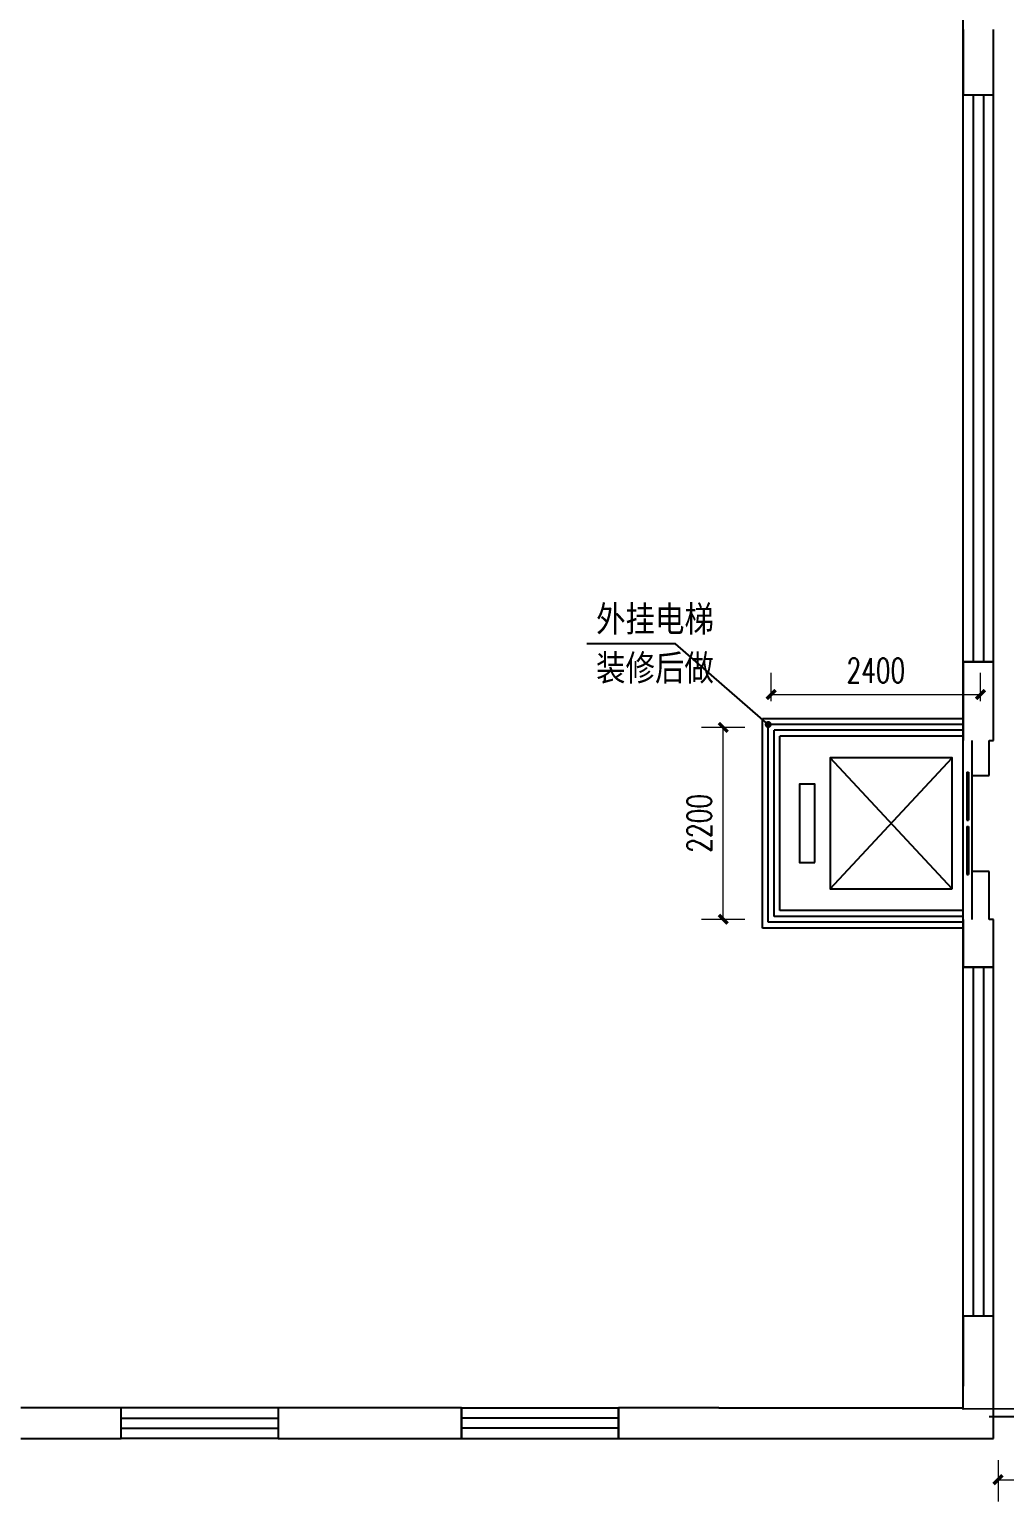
# Model space of a CAD drawing. Extents: x 0 to 302064749, y -59725395 to 1524223.
# Drawn here: x 101013094 to 102130594, y -11512606 to -9825277 of the extents above; entities that cross this region are included whole.
import ezdxf

# ---------------------------------------------------------------- set-up
doc = ezdxf.new("R2010")
doc.units = 0
doc.header["$LTSCALE"] = 1000
doc.linetypes.add('DOTE', pattern=[2.42, 2, -0.2, 0.02, -0.2])
for name, color, linetype in [('A-ANNO-DIMS', 3, 'Continuous'), ('A-FLOR-EVTR', 51, 'Continuous'), ('DIM_LEAD', 3, 'Continuous'), ('fur', 253, 'Continuous'), ('PUB_DIM', 3, 'Continuous'), ('PUB_TEXT', 7, 'Continuous'), ('WALL', 2, 'Continuous'), ('WINDOW', 4, 'Continuous')]:
    doc.layers.add(name, color=color, linetype=linetype)
doc.layers.add('DOTE', color=1, linetype='DOTE', lineweight=9, plot=False)
doc.layers.get('DOTE').off()
doc.styles.add('_TCH_DIM', font='SIMPLEX', dxfattribs={"width": 0.8, "height": 5, "bigfont": 'HZTXT'})
doc.styles.add('A_DIM_T3', font='simplex.shx', dxfattribs={"width": 0.7, "bigfont": 'gbcbig.shx'})
doc.dimstyles.new('_TCH_ARCH&&100', dxfattribs={"dimtxt": 280, "dimasz": 100, "dimexe": 250, "dimexo": 300, "dimgap": 135, "dimtad": 1, "dimdec": 0, "dimzin": 0, "dimdsep": 46, "dimtxsty": 'A_DIM_T3', "dimblk": 'ARCHTICK', "dimcen": 0.09, "dimclrt": 7, "dimazin": 2, "dimtfac": 1, "dimtdec": 0, "dimtix": 1, "dimtmove": 2, "dimatfit": 3, "dimfxl": 150, "dimtolj": 1, "dimtzin": 0, "dimarcsym": 0})

# ---------------------------------------------------------------- blocks, each defined once
blk = doc.blocks.new('_ArchTick')
at = {"color": 0, "linetype": 'ByBlock', "const_width": 0.4}
blk.add_lwpolyline([(-0.5, -0.5), (0.5, 0.5)], dxfattribs=at)
blk = doc.blocks.new('*D80')
at = {"layer": 'A-ANNO-DIMS', "color": 0, "lineweight": -2, "transparency": 16777216}
for p, q in [((95000, 11400), (95000, 10927)), ((97400, 11400), (97400, 10927)), ((95000, 11177), (97400, 11177))]:
    blk.add_line(p, q, dxfattribs=at)
at = {"layer": 'Defpoints', "color": 0, "transparency": 16777216}
for p in [(95000, 11700), (97400, 11700), (97400, 11177)]:
    blk.add_point(p, dxfattribs=at)
at = {"layer": 'A-ANNO-DIMS', "color": 0, "lineweight": -2, "transparency": 16777216, "xscale": 100, "yscale": 100, "zscale": 100, "rotation": 180}
blk.add_blockref('_ArchTick', (95000, 11177), dxfattribs=at)
at = {"layer": 'A-ANNO-DIMS', "color": 0, "lineweight": -2, "transparency": 16777216, "xscale": 100, "yscale": 100, "zscale": 100}
blk.add_blockref('_ArchTick', (97400, 11177), dxfattribs=at)
at = {"layer": 'A-ANNO-DIMS', "color": 7, "transparency": 16777216, "insert": (96200, 11452), "char_height": 280, "attachment_point": 5, "style": 'A_DIM_T3'}
blk.add_mtext('\\A1;2400', dxfattribs=at)
blk = doc.blocks.new('*D92')
at = {"layer": 'Defpoints', "color": 0, "transparency": 16777216}
for p in [(94800, 20177), (92400, 19800), (94800, 19800)]:
    blk.add_point(p, dxfattribs=at)
at = {"layer": 'PUB_DIM', "color": 0, "lineweight": -2, "transparency": 16777216}
for p, q in [((92400, 20100), (92400, 20427)), ((94800, 20100), (94800, 20427)), ((92400, 20177), (94800, 20177))]:
    blk.add_line(p, q, dxfattribs=at)
at = {"layer": 'PUB_DIM', "color": 0, "lineweight": -2, "transparency": 16777216, "xscale": 100, "yscale": 100, "zscale": 100, "rotation": 180}
blk.add_blockref('_ArchTick', (92400, 20177), dxfattribs=at)
at = {"layer": 'PUB_DIM', "color": 0, "lineweight": -2, "transparency": 16777216, "xscale": 100, "yscale": 100, "zscale": 100}
blk.add_blockref('_ArchTick', (94800, 20177), dxfattribs=at)
at = {"layer": 'PUB_DIM', "color": 7, "transparency": 16777216, "insert": (93600, 20452), "char_height": 280, "attachment_point": 5, "style": 'A_DIM_T3'}
blk.add_mtext('\\A1;2400', dxfattribs=at)
blk = doc.blocks.new('*D93')
at = {"layer": 'Defpoints', "color": 0, "transparency": 16777216}
for p in [(91851, 19800), (92400, 19800), (92400, 17600)]:
    blk.add_point(p, dxfattribs=at)
at = {"layer": 'PUB_DIM', "color": 0, "lineweight": -2, "transparency": 16777216}
for p, q in [((92100, 19800), (91601, 19800)), ((91851, 17600), (91851, 19800)), ((92100, 17600), (91601, 17600))]:
    blk.add_line(p, q, dxfattribs=at)
at = {"layer": 'PUB_DIM', "color": 0, "lineweight": -2, "transparency": 16777216, "xscale": 100, "yscale": 100, "zscale": 100}
for p, rotation in [((91851, 19800), 90), ((91851, 17600), 270)]:
    blk.add_blockref('_ArchTick', p, dxfattribs=dict(at, rotation=rotation))
at = {"layer": 'PUB_DIM', "color": 7, "transparency": 16777216, "insert": (91576, 18700), "char_height": 280, "attachment_point": 5, "rotation": 90, "style": 'A_DIM_T3'}
blk.add_mtext('\\A1;2200', dxfattribs=at)
blk = doc.blocks.new('$DORLIB2D$00000127')
at = {"color": 0}
for points in [[(-0.533, 0.795), (-0.533, 0.69)], [(-0.033, 0.795), (-0.533, 0.795)], [(-0.033, 0.795), (-0.033, 0.69)], [(0.533, 0.795), (0.033, 0.795)], [(0.033, 0.795), (0.033, 0.69)], [(0.533, 0.795), (0.533, 0.69)], [(-0.033, 0.69), (-0.533, 0.69)], [(0.533, 0.69), (0.033, 0.69)], [(0.5, 0.5), (-0.5, 0.5)]]:
    blk.add_lwpolyline(points, dxfattribs=at)
blk = doc.blocks.new('$TCHSYS$WIN2D')
for p, q in [((-0.5, 0.5), (0.5, 0.5)), ((-0.5, 0.5), (-0.5, -0.5)), ((0.5, 0.5), (0.5, -0.5)), ((0.5, 0.1667), (-0.5, 0.1667)), ((0.5, -0.1667), (-0.5, -0.1667)), ((-0.5, -0.5), (0.5, -0.5))]:
    blk.add_line(p, q)
blk = doc.blocks.new('$WINLIB2D$00000001')
at = {"color": 0}
for points in [[(-0.5, 0.5), (-0.5, -0.5)], [(-0.5, 0.5), (0.5, 0.5)], [(0.5, -0.5), (0.5, 0.5)], [(0.5, 0.1667), (-0.5, 0.1667)], [(0.5, -0.1667), (-0.5, -0.1667)], [(-0.5, -0.5), (0.5, -0.5)]]:
    blk.add_lwpolyline(points, dxfattribs=at)
blk = doc.blocks.new('*D432')
at = {"layer": 'A-ANNO-DIMS', "color": 0, "lineweight": -2, "transparency": 16777216}
for p, q in [((95000, 11400), (95000, 10927)), ((97400, 11400), (97400, 10927)), ((95000, 11177), (97400, 11177))]:
    blk.add_line(p, q, dxfattribs=at)
at = {"layer": 'Defpoints', "color": 0, "transparency": 16777216}
for p in [(95000, 11700), (97400, 11700), (97400, 11177)]:
    blk.add_point(p, dxfattribs=at)
at = {"layer": 'A-ANNO-DIMS', "color": 0, "lineweight": -2, "transparency": 16777216, "xscale": 100, "yscale": 100, "zscale": 100, "rotation": 180}
blk.add_blockref('_ArchTick', (95000, 11177), dxfattribs=at)
at = {"layer": 'A-ANNO-DIMS', "color": 0, "lineweight": -2, "transparency": 16777216, "xscale": 100, "yscale": 100, "zscale": 100}
blk.add_blockref('_ArchTick', (97400, 11177), dxfattribs=at)
at = {"layer": 'A-ANNO-DIMS', "color": 7, "transparency": 16777216, "insert": (96200, 11452), "char_height": 280, "attachment_point": 5, "style": 'A_DIM_T3'}
blk.add_mtext('\\A1;2400', dxfattribs=at)
blk = doc.blocks.new('*D444')
at = {"layer": 'Defpoints', "color": 0, "transparency": 16777216}
for p in [(94800, 20177), (92400, 19800), (94800, 19800)]:
    blk.add_point(p, dxfattribs=at)
at = {"layer": 'PUB_DIM', "color": 0, "lineweight": -2, "transparency": 16777216}
for p, q in [((92400, 20100), (92400, 20427)), ((94800, 20100), (94800, 20427)), ((92400, 20177), (94800, 20177))]:
    blk.add_line(p, q, dxfattribs=at)
at = {"layer": 'PUB_DIM', "color": 0, "lineweight": -2, "transparency": 16777216, "xscale": 100, "yscale": 100, "zscale": 100, "rotation": 180}
blk.add_blockref('_ArchTick', (92400, 20177), dxfattribs=at)
at = {"layer": 'PUB_DIM', "color": 0, "lineweight": -2, "transparency": 16777216, "xscale": 100, "yscale": 100, "zscale": 100}
blk.add_blockref('_ArchTick', (94800, 20177), dxfattribs=at)
at = {"layer": 'PUB_DIM', "color": 7, "transparency": 16777216, "insert": (93600, 20452), "char_height": 280, "attachment_point": 5, "style": 'A_DIM_T3'}
blk.add_mtext('\\A1;2400', dxfattribs=at)
blk = doc.blocks.new('*D445')
at = {"layer": 'Defpoints', "color": 0, "transparency": 16777216}
for p in [(91851, 19800), (92400, 19800), (92400, 17600)]:
    blk.add_point(p, dxfattribs=at)
at = {"layer": 'PUB_DIM', "color": 0, "lineweight": -2, "transparency": 16777216}
for p, q in [((92100, 19800), (91601, 19800)), ((91851, 17600), (91851, 19800)), ((92100, 17600), (91601, 17600))]:
    blk.add_line(p, q, dxfattribs=at)
at = {"layer": 'PUB_DIM', "color": 0, "lineweight": -2, "transparency": 16777216, "xscale": 100, "yscale": 100, "zscale": 100}
for p, rotation in [((91851, 19800), 90), ((91851, 17600), 270)]:
    blk.add_blockref('_ArchTick', p, dxfattribs=dict(at, rotation=rotation))
at = {"layer": 'PUB_DIM', "color": 7, "transparency": 16777216, "insert": (91576, 18700), "char_height": 280, "attachment_point": 5, "rotation": 90, "style": 'A_DIM_T3'}
blk.add_mtext('\\A1;2200', dxfattribs=at)
blk = doc.blocks.new('A$C6811127b')
at = {"layer": 'A-FLOR-EVTR'}
for p, q in [((93075, 17950), (94475, 19450)), ((94475, 17950), (93075, 19450))]:
    blk.add_line(p, q, dxfattribs=at)
for points in [[(94475, 17950), (94475, 19450), (93075, 19450), (93075, 17950)], [(92900, 18250), (92900, 19150), (92725, 19150), (92725, 18250)]]:
    blk.add_lwpolyline(points, close=True, dxfattribs=at)
at = {"layer": 'DIM_LEAD'}
for p, q in [((91305.8, 20758.1), (90288.8, 20758.1)), ((92366.7, 19833.3), (91305.8, 20758.1))]:
    blk.add_line(p, q, dxfattribs=at)
at = {"layer": 'DIM_LEAD', "const_width": 40}
blk.add_lwpolyline([(92381.7, 19820.2, 1), (92351.6, 19846.5, 1)], format="xyb", close=True, dxfattribs=at)
at = {"layer": 'fur'}
blk.add_line((94900, 11900), (99400, 11900), dxfattribs=at)
at = {"layer": 'WALL'}
for p, q in [((94600, 27800), (94600, 27050)), ((94950, 27050), (94950, 27800)), ((94600, 27050), (94950, 27050)), ((94950, 20550), (94600, 20550)), ((94600, 20550), (94600, 19650)), ((94950, 19650), (94950, 20550)), ((94600, 19900), (92300, 19900)), ((92300, 17500), (92300, 19900)), ((94600, 19833.3), (92366.7, 19833.3)), ((92366.7, 17566.7), (92366.7, 19833.3)), ((94600, 19766.7), (92433.3, 19766.7)), ((92433.3, 17633.3), (92433.3, 19766.7)), ((94600, 19700), (92500, 19700)), ((92500, 17700), (92500, 19700)), ((94700, 19650), (94700, 19250)), ((94900, 19250), (94900, 19650)), ((94900, 19650), (94950, 19650)), ((94700, 19250), (94900, 19250)), ((94900, 18150), (94700, 18150)), ((94700, 18150), (94700, 17600)), ((94900, 17600), (94900, 18150)), ((94600, 17566.7), (92366.7, 17566.7)), ((94600, 17633.3), (92433.3, 17633.3)), ((94600, 17700), (92500, 17700)), ((94600, 17600), (94600, 17050)), ((94950, 17600), (94900, 17600)), ((94950, 17050), (94950, 17600)), ((94600, 17500), (92300, 17500)), ((94600, 17050), (94950, 17050)), ((94950, 13050), (94600, 13050)), ((94600, 13050), (94600, 12250)), ((94950, 12250), (94950, 13050)), ((94600, 12000), (94600, 12250)), ((94950, 11650), (94950, 12250)), ((84950, 12000), (83800, 12000)), ((84950, 11650), (84950, 12000)), ((88850, 12000), (86750, 12000)), ((86750, 12000), (86750, 11650)), ((88850, 11650), (88850, 12000)), ((91800, 12000), (90650, 12000)), ((90650, 12000), (90650, 11650)), ((91800, 12000), (94600, 12000)), ((83800, 11650), (84950, 11650)), ((86750, 11650), (88850, 11650)), ((90650, 11650), (91800, 11650)), ((91800, 11650), (94950, 11650))]:
    blk.add_line(p, q, dxfattribs=at)
blk.add_lwpolyline([(94600, 67584.2), (107200, 67600), (107200, 12000), (94600, 11984.2)], close=True, dxfattribs=at)
at = {"layer": 'WINDOW'}
for name, p, xscale, yscale, zscale, rotation in [('$TCHSYS$WIN2D', (94775, 23800), 6500, 350, 6500, 90.00000000103776), ('$DORLIB2D$00000127', (94800, 18700), 1100, 200, 1100, 90.00000000085245), ('$TCHSYS$WIN2D', (94775, 15050), 4000, -350, 4000, 90)]:
    blk.add_blockref(name, p, dxfattribs=dict(at, xscale=xscale, yscale=yscale, zscale=zscale, rotation=rotation))
at = {"layer": 'WINDOW', "yscale": 350}
for p, xscale, zscale in [((85850, 11825), -1800, -1800), ((89750, 11825), 1800, 1800)]:
    blk.add_blockref('$WINLIB2D$00000001', p, dxfattribs=dict(at, xscale=xscale, zscale=zscale))
at = {"layer": 'PUB_TEXT', "color": 7, "style": '_TCH_DIM'}
for s, p in [('外挂电梯', (90393.8, 20863.1)), ('装修后做', (90393.8, 20303.1))]:
    blk.add_text(s, height=337.59, dxfattribs=at).set_placement(p)
at = {"layer": 'A-ANNO-DIMS'}
for picture in ['*D80', '*D432']:
    dim = blk.add_aligned_dim(p1=(95000, 11700), p2=(97400, 11700), distance=-523.3, dimstyle='_TCH_ARCH&&100', dxfattribs=at)
    dim.commit()
    dim.dimension.update_dxf_attribs({"geometry": picture, "text_midpoint": (96200, 11451.7)})
at = {"layer": 'PUB_DIM'}
for p1, p2, distance, picture, middle in [((92400, 19800), (94800, 19800), 376.9, '*D92', (93600, 20451.9)), ((92400, 19800), (94800, 19800), 376.9, '*D444', (93600, 20451.9)), ((92400, 17600), (92400, 19800), 549.1, '*D93', (91575.9, 18700)), ((92400, 17600), (92400, 19800), 549.1, '*D445', (91575.9, 18700))]:
    dim = blk.add_aligned_dim(p1=p1, p2=p2, distance=distance, dimstyle='_TCH_ARCH&&100', dxfattribs=at)
    dim.commit()
    dim.dimension.update_dxf_attribs({"geometry": picture, "text_midpoint": middle})
blk = doc.blocks.new('1#教学楼-电提建筑结构')
at = {"layer": 'DOTE'}
blk.add_blockref('A$C6811127b', (905328.2, -125601.6), dxfattribs=at)

msp = doc.modelspace()

# ---------------------------------------------------------------- block references
at = {"xscale": 100, "yscale": 100, "zscale": 100}
msp.add_blockref('1#教学楼-电提建筑结构', (2090275, -45113), dxfattribs=at)

doc.saveas('drawing.dxf')
